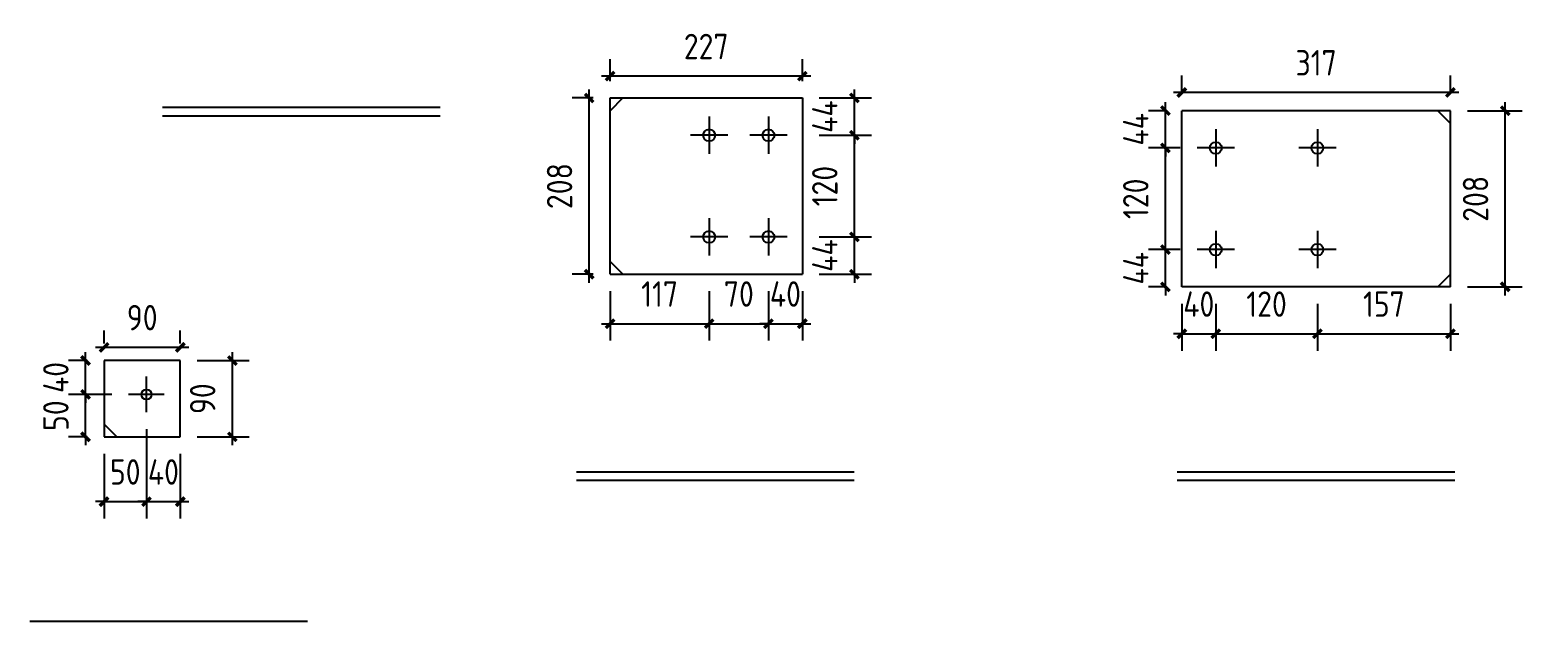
# Model space of a CAD drawing. Extents: x 533809 to 747315, y -17138 to 180511.
# Drawn here: x 567544 to 569306, y 173405 to 174103 of the extents above; entities that cross this region are included whole.
import ezdxf

# ---------------------------------------------------------------- set-up
doc = ezdxf.new("R2010")
doc.units = 0
doc.header["$LTSCALE"] = 1000
doc.header["$MEASUREMENT"] = 0
doc.styles.get("Standard").update_dxf_attribs({"font": 'gbenor.shx', "bigfont": 'gbcbig.shx'})
doc.dimstyles.get("Standard").update_dxf_attribs({"dimscale": 100, "dimtxt": 3.5, "dimasz": 1, "dimexe": 2.5, "dimexo": 3, "dimgap": 1.5, "dimtad": 1, "dimdec": 0, "dimzin": 0, "dimdsep": 46, "dimtxsty": 'Standard', "dimblk": 'ARCHTICK', "dimcen": 0.09, "dimadec": 0, "dimazin": 0, "dimtfac": 1, "dimtdec": 0, "dimtix": 1, "dimtmove": 2, "dimatfit": 3, "dimfxl": 1, "dimtolj": 1, "dimtzin": 0, "dimarcsym": 0})

# ---------------------------------------------------------------- blocks, each defined once
blk = doc.blocks.new('_ArchTick')
at = {"color": 0, "linetype": 'ByBlock', "const_width": 0.4}
blk.add_lwpolyline([(-0.5, -0.5), (0.5, 0.5)], dxfattribs=at)
blk = doc.blocks.new('*D168')
at = {"color": 3, "lineweight": -2}
for p, q in [((567681.7, 173632), (567681.7, 173526.5)), ((567631.7, 173603), (567631.7, 173526.5)), ((567631.7, 173546.5), (567621.7, 173546.5)), ((567631.7, 173546.5), (567681.7, 173546.5)), ((567681.7, 173546.5), (567691.7, 173546.5))]:
    blk.add_line(p, q, dxfattribs=at)
at = {"layer": 'Defpoints', "color": 0}
for p in [(567681.7, 173652), (567631.7, 173623), (567681.7, 173546.5)]:
    blk.add_point(p, dxfattribs=at)
at = {"color": 3, "lineweight": -2, "xscale": 10, "yscale": 10, "zscale": 10}
blk.add_blockref('_ArchTick', (567631.7, 173546.5), dxfattribs=at)
at = {"color": 3, "lineweight": -2, "xscale": 10, "yscale": 10, "zscale": 10, "rotation": 180}
blk.add_blockref('_ArchTick', (567681.7, 173546.5), dxfattribs=at)
at = {"color": 0, "insert": (567656.7, 173581.5), "char_height": 30, "attachment_point": 5}
blk.add_mtext('\\A1;50', dxfattribs=at)
blk = doc.blocks.new('*D169')
at = {"color": 3, "lineweight": -2}
for p, q in [((567681.7, 173632), (567681.7, 173526.5)), ((567721.7, 173603), (567721.7, 173526.5)), ((567681.7, 173546.5), (567671.7, 173546.5)), ((567681.7, 173546.5), (567721.7, 173546.5)), ((567721.7, 173546.5), (567731.7, 173546.5))]:
    blk.add_line(p, q, dxfattribs=at)
at = {"layer": 'Defpoints', "color": 0}
for p in [(567681.7, 173652), (567721.7, 173623), (567721.7, 173546.5)]:
    blk.add_point(p, dxfattribs=at)
at = {"color": 3, "lineweight": -2, "xscale": 10, "yscale": 10, "zscale": 10}
blk.add_blockref('_ArchTick', (567681.7, 173546.5), dxfattribs=at)
at = {"color": 3, "lineweight": -2, "xscale": 10, "yscale": 10, "zscale": 10, "rotation": 180}
blk.add_blockref('_ArchTick', (567721.7, 173546.5), dxfattribs=at)
at = {"color": 0, "insert": (567701.7, 173581.5), "char_height": 30, "attachment_point": 5}
blk.add_mtext('\\A1;40', dxfattribs=at)
blk = doc.blocks.new('*D170')
at = {"color": 3, "lineweight": -2}
for p, q in [((567609.8, 173673), (567609.8, 173683)), ((567640.7, 173673), (567589.8, 173673)), ((567609.8, 173623), (567609.8, 173673)), ((567611.7, 173623), (567589.8, 173623)), ((567609.8, 173623), (567609.8, 173613))]:
    blk.add_line(p, q, dxfattribs=at)
at = {"layer": 'Defpoints', "color": 0}
for p in [(567609.8, 173673), (567660.7, 173673), (567631.7, 173623)]:
    blk.add_point(p, dxfattribs=at)
at = {"color": 3, "lineweight": -2, "xscale": 10, "yscale": 10, "zscale": 10}
for p, rotation in [((567609.8, 173673), 270), ((567609.8, 173623), 90)]:
    blk.add_blockref('_ArchTick', p, dxfattribs=dict(at, rotation=rotation))
at = {"color": 0, "insert": (567574.8, 173648), "char_height": 30, "attachment_point": 5, "rotation": 90}
blk.add_mtext('\\A1;50', dxfattribs=at)
blk = doc.blocks.new('*D171')
at = {"color": 3, "lineweight": -2}
for p, q in [((567609.8, 173713), (567609.8, 173723)), ((567611.7, 173713), (567589.8, 173713)), ((567609.8, 173673), (567609.8, 173713)), ((567640.7, 173673), (567589.8, 173673)), ((567609.8, 173673), (567609.8, 173663))]:
    blk.add_line(p, q, dxfattribs=at)
at = {"layer": 'Defpoints', "color": 0}
for p in [(567609.8, 173713), (567631.7, 173713), (567660.7, 173673)]:
    blk.add_point(p, dxfattribs=at)
at = {"color": 3, "lineweight": -2, "xscale": 10, "yscale": 10, "zscale": 10}
for p, rotation in [((567609.8, 173713), 270), ((567609.8, 173673), 90)]:
    blk.add_blockref('_ArchTick', p, dxfattribs=dict(at, rotation=rotation))
at = {"color": 0, "insert": (567574.8, 173693), "char_height": 30, "attachment_point": 5, "rotation": 90}
blk.add_mtext('\\A1;40', dxfattribs=at)
blk = doc.blocks.new('*D172')
at = {"color": 3, "lineweight": -2}
for p, q in [((567631.7, 173733), (567631.7, 173748.6)), ((567721.7, 173733), (567721.7, 173748.6)), ((567621.7, 173728.6), (567731.7, 173728.6))]:
    blk.add_line(p, q, dxfattribs=at)
at = {"layer": 'Defpoints', "color": 0}
for p in [(567721.7, 173728.6), (567631.7, 173713), (567721.7, 173713)]:
    blk.add_point(p, dxfattribs=at)
at = {"color": 3, "lineweight": -2, "xscale": 10, "yscale": 10, "zscale": 10, "rotation": 180}
blk.add_blockref('_ArchTick', (567631.7, 173728.6), dxfattribs=at)
at = {"color": 3, "lineweight": -2, "xscale": 10, "yscale": 10, "zscale": 10}
blk.add_blockref('_ArchTick', (567721.7, 173728.6), dxfattribs=at)
at = {"color": 0, "insert": (567676.7, 173763.6), "char_height": 30, "attachment_point": 5}
blk.add_mtext('\\A1;90', dxfattribs=at)
blk = doc.blocks.new('*D173')
at = {"color": 3, "lineweight": -2}
for p, q in [((567783.1, 173613), (567783.1, 173723)), ((567741.7, 173713), (567803.1, 173713)), ((567741.7, 173623), (567803.1, 173623))]:
    blk.add_line(p, q, dxfattribs=at)
at = {"layer": 'Defpoints', "color": 0}
for p in [(567721.7, 173713), (567783.1, 173713), (567721.7, 173623)]:
    blk.add_point(p, dxfattribs=at)
at = {"color": 3, "lineweight": -2, "xscale": 10, "yscale": 10, "zscale": 10}
for p, rotation in [((567783.1, 173713), 90), ((567783.1, 173623), 270)]:
    blk.add_blockref('_ArchTick', p, dxfattribs=dict(at, rotation=rotation))
at = {"color": 0, "insert": (567748.1, 173668), "char_height": 30, "attachment_point": 5, "rotation": 90}
blk.add_mtext('\\A1;90', dxfattribs=at)
blk = doc.blocks.new('*D225')
at = {"color": 3, "lineweight": -2}
for p, q in [((568229, 173794.9), (568229, 173736.5)), ((568346, 173794.9), (568346, 173736.5)), ((568219, 173756.5), (568356, 173756.5))]:
    blk.add_line(p, q, dxfattribs=at)
at = {"layer": 'Defpoints', "color": 0}
for p in [(568229, 173814.9), (568346, 173814.9), (568346, 173756.5)]:
    blk.add_point(p, dxfattribs=at)
at = {"color": 3, "lineweight": -2, "xscale": 10, "yscale": 10, "zscale": 10, "rotation": 180}
blk.add_blockref('_ArchTick', (568229, 173756.5), dxfattribs=at)
at = {"color": 3, "lineweight": -2, "xscale": 10, "yscale": 10, "zscale": 10}
blk.add_blockref('_ArchTick', (568346, 173756.5), dxfattribs=at)
at = {"color": 0, "insert": (568287.5, 173791.5), "char_height": 30, "attachment_point": 5}
blk.add_mtext('\\A1;117', dxfattribs=at)
blk = doc.blocks.new('*D226')
at = {"color": 3, "lineweight": -2}
for p, q in [((568346, 173794.9), (568346, 173736.5)), ((568416, 173794.9), (568416, 173736.5)), ((568336, 173756.5), (568426, 173756.5))]:
    blk.add_line(p, q, dxfattribs=at)
at = {"layer": 'Defpoints', "color": 0}
for p in [(568346, 173814.9), (568416, 173814.9), (568416, 173756.5)]:
    blk.add_point(p, dxfattribs=at)
at = {"color": 3, "lineweight": -2, "xscale": 10, "yscale": 10, "zscale": 10, "rotation": 180}
blk.add_blockref('_ArchTick', (568346, 173756.5), dxfattribs=at)
at = {"color": 3, "lineweight": -2, "xscale": 10, "yscale": 10, "zscale": 10}
blk.add_blockref('_ArchTick', (568416, 173756.5), dxfattribs=at)
at = {"color": 0, "insert": (568381, 173791.5), "char_height": 30, "attachment_point": 5}
blk.add_mtext('\\A1;70', dxfattribs=at)
blk = doc.blocks.new('*D227')
at = {"color": 3, "lineweight": -2}
for p, q in [((568416, 173794.9), (568416, 173736.5)), ((568456, 173794.9), (568456, 173736.5)), ((568416, 173756.5), (568406, 173756.5)), ((568416, 173756.5), (568456, 173756.5)), ((568456, 173756.5), (568466, 173756.5))]:
    blk.add_line(p, q, dxfattribs=at)
at = {"layer": 'Defpoints', "color": 0}
for p in [(568416, 173814.9), (568456, 173814.9), (568456, 173756.5)]:
    blk.add_point(p, dxfattribs=at)
at = {"color": 3, "lineweight": -2, "xscale": 10, "yscale": 10, "zscale": 10}
blk.add_blockref('_ArchTick', (568416, 173756.5), dxfattribs=at)
at = {"color": 3, "lineweight": -2, "xscale": 10, "yscale": 10, "zscale": 10, "rotation": 180}
blk.add_blockref('_ArchTick', (568456, 173756.5), dxfattribs=at)
at = {"color": 0, "insert": (568436, 173791.5), "char_height": 30, "attachment_point": 5}
blk.add_mtext('\\A1;40', dxfattribs=at)
blk = doc.blocks.new('*D228')
at = {"color": 3, "lineweight": -2}
for p, q in [((568476, 173858.9), (568537.5, 173858.9)), ((568517.5, 173858.9), (568517.5, 173868.9)), ((568517.5, 173814.9), (568517.5, 173858.9)), ((568476, 173814.9), (568537.5, 173814.9)), ((568517.5, 173814.9), (568517.5, 173804.9))]:
    blk.add_line(p, q, dxfattribs=at)
at = {"layer": 'Defpoints', "color": 0}
for p in [(568456, 173858.9), (568517.5, 173858.9), (568456, 173814.9)]:
    blk.add_point(p, dxfattribs=at)
at = {"color": 3, "lineweight": -2, "xscale": 10, "yscale": 10, "zscale": 10}
for p, rotation in [((568517.5, 173858.9), 270), ((568517.5, 173814.9), 90)]:
    blk.add_blockref('_ArchTick', p, dxfattribs=dict(at, rotation=rotation))
at = {"color": 0, "insert": (568482.5, 173836.9), "char_height": 30, "attachment_point": 5, "rotation": 90}
blk.add_mtext('\\A1;44', dxfattribs=at)
blk = doc.blocks.new('*D229')
at = {"color": 3, "lineweight": -2}
for p, q in [((568517.5, 173848.9), (568517.5, 173988.9)), ((568476, 173978.9), (568537.5, 173978.9)), ((568476, 173858.9), (568537.5, 173858.9))]:
    blk.add_line(p, q, dxfattribs=at)
at = {"layer": 'Defpoints', "color": 0}
for p in [(568456, 173978.9), (568517.5, 173978.9), (568456, 173858.9)]:
    blk.add_point(p, dxfattribs=at)
at = {"color": 3, "lineweight": -2, "xscale": 10, "yscale": 10, "zscale": 10}
for p, rotation in [((568517.5, 173978.9), 90), ((568517.5, 173858.9), 270)]:
    blk.add_blockref('_ArchTick', p, dxfattribs=dict(at, rotation=rotation))
at = {"color": 0, "insert": (568482.5, 173918.9), "char_height": 30, "attachment_point": 5, "rotation": 90}
blk.add_mtext('\\A1;120', dxfattribs=at)
blk = doc.blocks.new('*D230')
at = {"color": 3, "lineweight": -2}
for p, q in [((568476, 174022.9), (568537.5, 174022.9)), ((568517.5, 174022.9), (568517.5, 174032.9)), ((568517.5, 173978.9), (568517.5, 174022.9)), ((568476, 173978.9), (568537.5, 173978.9)), ((568517.5, 173978.9), (568517.5, 173968.9))]:
    blk.add_line(p, q, dxfattribs=at)
at = {"layer": 'Defpoints', "color": 0}
for p in [(568456, 174022.9), (568517.5, 174022.9), (568456, 173978.9)]:
    blk.add_point(p, dxfattribs=at)
at = {"color": 3, "lineweight": -2, "xscale": 10, "yscale": 10, "zscale": 10}
for p, rotation in [((568517.5, 174022.9), 270), ((568517.5, 173978.9), 90)]:
    blk.add_blockref('_ArchTick', p, dxfattribs=dict(at, rotation=rotation))
at = {"color": 0, "insert": (568482.5, 174000.9), "char_height": 30, "attachment_point": 5, "rotation": 90}
blk.add_mtext('\\A1;44', dxfattribs=at)
blk = doc.blocks.new('*D231')
at = {"color": 3, "lineweight": -2}
for p, q in [((568229, 174042.9), (568229, 174068.6)), ((568456, 174042.9), (568456, 174068.6)), ((568466, 174048.6), (568219, 174048.6))]:
    blk.add_line(p, q, dxfattribs=at)
at = {"layer": 'Defpoints', "color": 0}
for p in [(568229, 174048.6), (568229, 174022.9), (568456, 174022.9)]:
    blk.add_point(p, dxfattribs=at)
at = {"color": 3, "lineweight": -2, "xscale": 10, "yscale": 10, "zscale": 10, "rotation": 180}
blk.add_blockref('_ArchTick', (568229, 174048.6), dxfattribs=at)
at = {"color": 3, "lineweight": -2, "xscale": 10, "yscale": 10, "zscale": 10}
blk.add_blockref('_ArchTick', (568456, 174048.6), dxfattribs=at)
at = {"color": 0, "insert": (568342.5, 174083.6), "char_height": 30, "attachment_point": 5}
blk.add_mtext('\\A1;227', dxfattribs=at)
blk = doc.blocks.new('*D232')
at = {"color": 3, "lineweight": -2}
for p, q in [((568209, 174022.9), (568184.4, 174022.9)), ((568204.4, 173804.9), (568204.4, 174032.9)), ((568209, 173814.9), (568184.4, 173814.9))]:
    blk.add_line(p, q, dxfattribs=at)
at = {"layer": 'Defpoints', "color": 0}
for p in [(568204.4, 174022.9), (568229, 174022.9), (568229, 173814.9)]:
    blk.add_point(p, dxfattribs=at)
at = {"color": 3, "lineweight": -2, "xscale": 10, "yscale": 10, "zscale": 10}
for p, rotation in [((568204.4, 174022.9), 90), ((568204.4, 173814.9), 270)]:
    blk.add_blockref('_ArchTick', p, dxfattribs=dict(at, rotation=rotation))
at = {"color": 0, "insert": (568169.4, 173918.9), "char_height": 30, "attachment_point": 5, "rotation": 90}
blk.add_mtext('\\A1;208', dxfattribs=at)
blk = doc.blocks.new('*D233')
at = {"color": 3, "lineweight": -2}
for p, q in [((568902, 173843.9), (568864.6, 173843.9)), ((568884.6, 173843.9), (568884.6, 173853.9)), ((568884.6, 173799.9), (568884.6, 173843.9)), ((568884, 173799.9), (568864.6, 173799.9)), ((568884.6, 173799.9), (568884.6, 173789.9))]:
    blk.add_line(p, q, dxfattribs=at)
at = {"layer": 'Defpoints', "color": 0}
for p in [(568884.6, 173843.9), (568922, 173843.9), (568904, 173799.9)]:
    blk.add_point(p, dxfattribs=at)
at = {"color": 3, "lineweight": -2, "xscale": 10, "yscale": 10, "zscale": 10}
for p, rotation in [((568884.6, 173843.9), 270), ((568884.6, 173799.9), 90)]:
    blk.add_blockref('_ArchTick', p, dxfattribs=dict(at, rotation=rotation))
at = {"color": 0, "insert": (568849.6, 173821.9), "char_height": 30, "attachment_point": 5, "rotation": 90}
blk.add_mtext('\\A1;44', dxfattribs=at)
blk = doc.blocks.new('*D234')
at = {"color": 3, "lineweight": -2}
for p, q in [((568902, 173963.9), (568864.6, 173963.9)), ((568884.6, 173833.9), (568884.6, 173973.9)), ((568902, 173843.9), (568864.6, 173843.9))]:
    blk.add_line(p, q, dxfattribs=at)
at = {"layer": 'Defpoints', "color": 0}
for p in [(568884.6, 173963.9), (568922, 173963.9), (568922, 173843.9)]:
    blk.add_point(p, dxfattribs=at)
at = {"color": 3, "lineweight": -2, "xscale": 10, "yscale": 10, "zscale": 10}
for p, rotation in [((568884.6, 173963.9), 90), ((568884.6, 173843.9), 270)]:
    blk.add_blockref('_ArchTick', p, dxfattribs=dict(at, rotation=rotation))
at = {"color": 0, "insert": (568849.6, 173903.9), "char_height": 30, "attachment_point": 5, "rotation": 90}
blk.add_mtext('\\A1;120', dxfattribs=at)
blk = doc.blocks.new('*D235')
at = {"color": 3, "lineweight": -2}
for p, q in [((568884.6, 174007.9), (568884.6, 174017.9)), ((568884, 174007.9), (568864.6, 174007.9)), ((568884.6, 173963.9), (568884.6, 174007.9)), ((568902, 173963.9), (568864.6, 173963.9)), ((568884.6, 173963.9), (568884.6, 173953.9))]:
    blk.add_line(p, q, dxfattribs=at)
at = {"layer": 'Defpoints', "color": 0}
for p in [(568884.6, 174007.9), (568904, 174007.9), (568922, 173963.9)]:
    blk.add_point(p, dxfattribs=at)
at = {"color": 3, "lineweight": -2, "xscale": 10, "yscale": 10, "zscale": 10}
for p, rotation in [((568884.6, 174007.9), 270), ((568884.6, 173963.9), 90)]:
    blk.add_blockref('_ArchTick', p, dxfattribs=dict(at, rotation=rotation))
at = {"color": 0, "insert": (568849.6, 173985.9), "char_height": 30, "attachment_point": 5, "rotation": 90}
blk.add_mtext('\\A1;44', dxfattribs=at)
blk = doc.blocks.new('*D236')
at = {"color": 3, "lineweight": -2}
for p, q in [((568904, 173779.9), (568904, 173724.6)), ((568944, 173779.9), (568944, 173724.6)), ((568904, 173744.6), (568894, 173744.6)), ((568904, 173744.6), (568944, 173744.6)), ((568944, 173744.6), (568954, 173744.6))]:
    blk.add_line(p, q, dxfattribs=at)
at = {"layer": 'Defpoints', "color": 0}
for p in [(568904, 173799.9), (568944, 173799.9), (568944, 173744.6)]:
    blk.add_point(p, dxfattribs=at)
at = {"color": 3, "lineweight": -2, "xscale": 10, "yscale": 10, "zscale": 10}
blk.add_blockref('_ArchTick', (568904, 173744.6), dxfattribs=at)
at = {"color": 3, "lineweight": -2, "xscale": 10, "yscale": 10, "zscale": 10, "rotation": 180}
blk.add_blockref('_ArchTick', (568944, 173744.6), dxfattribs=at)
at = {"color": 0, "insert": (568924, 173779.6), "char_height": 30, "attachment_point": 5}
blk.add_mtext('\\A1;40', dxfattribs=at)
blk = doc.blocks.new('*D237')
at = {"color": 3, "lineweight": -2}
for p, q in [((568944, 173779.9), (568944, 173724.6)), ((569064, 173779.9), (569064, 173724.6)), ((568934, 173744.6), (569074, 173744.6))]:
    blk.add_line(p, q, dxfattribs=at)
at = {"layer": 'Defpoints', "color": 0}
for p in [(568944, 173799.9), (569064, 173799.9), (569064, 173744.6)]:
    blk.add_point(p, dxfattribs=at)
at = {"color": 3, "lineweight": -2, "xscale": 10, "yscale": 10, "zscale": 10, "rotation": 180}
blk.add_blockref('_ArchTick', (568944, 173744.6), dxfattribs=at)
at = {"color": 3, "lineweight": -2, "xscale": 10, "yscale": 10, "zscale": 10}
blk.add_blockref('_ArchTick', (569064, 173744.6), dxfattribs=at)
at = {"color": 0, "insert": (569004, 173779.6), "char_height": 30, "attachment_point": 5}
blk.add_mtext('\\A1;120', dxfattribs=at)
blk = doc.blocks.new('*D238')
at = {"color": 3, "lineweight": -2}
for p, q in [((569064, 173779.9), (569064, 173724.6)), ((569221, 173779.9), (569221, 173724.6)), ((569054, 173744.6), (569231, 173744.6))]:
    blk.add_line(p, q, dxfattribs=at)
at = {"layer": 'Defpoints', "color": 0}
for p in [(569064, 173799.9), (569221, 173799.9), (569221, 173744.6)]:
    blk.add_point(p, dxfattribs=at)
at = {"color": 3, "lineweight": -2, "xscale": 10, "yscale": 10, "zscale": 10, "rotation": 180}
blk.add_blockref('_ArchTick', (569064, 173744.6), dxfattribs=at)
at = {"color": 3, "lineweight": -2, "xscale": 10, "yscale": 10, "zscale": 10}
blk.add_blockref('_ArchTick', (569221, 173744.6), dxfattribs=at)
at = {"color": 0, "insert": (569142.5, 173779.6), "char_height": 30, "attachment_point": 5}
blk.add_mtext('\\A1;157', dxfattribs=at)
blk = doc.blocks.new('*D239')
at = {"color": 3, "lineweight": -2}
for p, q in [((568904, 174027.9), (568904, 174049.4)), ((569221, 174027.9), (569221, 174049.4)), ((569231, 174029.4), (568894, 174029.4))]:
    blk.add_line(p, q, dxfattribs=at)
at = {"layer": 'Defpoints', "color": 0}
for p in [(568904, 174029.4), (568904, 174007.9), (569221, 174007.9)]:
    blk.add_point(p, dxfattribs=at)
at = {"color": 3, "lineweight": -2, "xscale": 10, "yscale": 10, "zscale": 10, "rotation": 180}
blk.add_blockref('_ArchTick', (568904, 174029.4), dxfattribs=at)
at = {"color": 3, "lineweight": -2, "xscale": 10, "yscale": 10, "zscale": 10}
blk.add_blockref('_ArchTick', (569221, 174029.4), dxfattribs=at)
at = {"color": 0, "insert": (569062.5, 174064.4), "char_height": 30, "attachment_point": 5}
blk.add_mtext('\\A1;317', dxfattribs=at)
blk = doc.blocks.new('*D240')
at = {"color": 3, "lineweight": -2}
for p, q in [((569285.7, 173789.9), (569285.7, 174017.9)), ((569241, 174007.9), (569305.7, 174007.9)), ((569241, 173799.9), (569305.7, 173799.9))]:
    blk.add_line(p, q, dxfattribs=at)
at = {"layer": 'Defpoints', "color": 0}
for p in [(569221, 174007.9), (569285.7, 174007.9), (569221, 173799.9)]:
    blk.add_point(p, dxfattribs=at)
at = {"color": 3, "lineweight": -2, "xscale": 10, "yscale": 10, "zscale": 10}
for p, rotation in [((569285.7, 174007.9), 90), ((569285.7, 173799.9), 270)]:
    blk.add_blockref('_ArchTick', p, dxfattribs=dict(at, rotation=rotation))
at = {"color": 0, "insert": (569250.7, 173903.9), "char_height": 30, "attachment_point": 5, "rotation": 90}
blk.add_mtext('\\A1;208', dxfattribs=at)

msp = doc.modelspace()

# ---------------------------------------------------------------- linework, layer by layer
for p, q in [((568229, 173814.9), (568229, 174022.9)), ((568229, 174022.9), (568456, 174022.9)), ((568244, 174022.9), (568229, 174007.9)), ((568456, 174022.9), (568456, 173814.9)), ((567700.6, 174011.9), (568028.3, 174011.9)), ((567700.6, 174001.9), (568028.3, 174001.9)), ((568346, 174000.9), (568346, 173956.9)), ((568416, 174000.9), (568416, 173956.9)), ((569221, 174007.9), (568904, 174007.9)), ((568904, 173799.9), (568904, 174007.9)), ((569206, 174007.9), (569221, 173992.9)), ((569221, 173799.9), (569221, 174007.9)), ((568944, 173985.9), (568944, 173941.9)), ((569064, 173985.9), (569064, 173941.9)), ((568368, 173978.9), (568324, 173978.9)), ((568438, 173978.9), (568394, 173978.9)), ((568966, 173963.9), (568922, 173963.9)), ((569086, 173963.9), (569042, 173963.9)), ((568346, 173880.9), (568346, 173836.9)), ((568416, 173880.9), (568416, 173836.9)), ((568368, 173858.9), (568324, 173858.9)), ((568438, 173858.9), (568394, 173858.9)), ((568944, 173865.9), (568944, 173821.9)), ((569064, 173865.9), (569064, 173821.9)), ((568966, 173843.9), (568922, 173843.9)), ((569086, 173843.9), (569042, 173843.9)), ((568229, 173829.9), (568244, 173814.9)), ((568229, 173814.9), (568456, 173814.9)), ((569206, 173799.9), (569221, 173814.9)), ((569221, 173799.9), (568904, 173799.9)), ((567631.7, 173713), (567631.7, 173623)), ((567721.7, 173713), (567631.7, 173713)), ((567721.7, 173623), (567721.7, 173713)), ((567681.7, 173652), (567681.7, 173694)), ((567702.7, 173673), (567660.7, 173673)), ((567631.7, 173638), (567646.7, 173623)), ((567631.7, 173623), (567721.7, 173623)), ((568189.3, 173581.8), (568517, 173581.8)), ((568898.6, 173581.8), (569226.3, 173581.8)), ((568189.3, 173571.8), (568517, 173571.8)), ((568898.6, 173571.8), (569226.3, 173571.8)), ((567544.1, 173405.5), (567871.8, 173405.5))]:
    msp.add_line(p, q)
for centre, radius in [((568346, 173978.9), 7), ((568416, 173978.9), 7), ((568944, 173963.9), 7), ((569064, 173963.9), 7), ((568346, 173858.9), 7), ((568416, 173858.9), 7), ((568944, 173843.9), 7), ((569064, 173843.9), 7), ((567681.7, 173673), 6)]:
    msp.add_circle(centre, radius)

# ---------------------------------------------------------------- dimensions: what is measured, and where the dimension line sits
for p1, p2, distance, picture, middle in [((568456, 174022.9), (568229, 174022.9), -25.7, '*D231', (568342.5, 174083.6)), ((569221, 174007.9), (568904, 174007.9), -21.4, '*D239', (569062.5, 174064.4)), ((568229, 173814.9), (568229, 174022.9), 24.6, '*D232', (568169.4, 173918.9)), ((569221, 173799.9), (569221, 174007.9), -64.7, '*D240', (569250.7, 173903.9)), ((567631.7, 173713), (567721.7, 173713), 15.6, '*D172', (567676.7, 173763.6)), ((567721.7, 173623), (567721.7, 173713), -61.3, '*D173', (567748.1, 173668))]:
    dim = msp.add_aligned_dim(p1=p1, p2=p2, distance=distance, dimstyle='Standard', override={"dimtxt": 0.3, "dimasz": 0.1, "dimexe": 0.2, "dimexo": 0.2, "dimgap": 0.2, "dimdle": 0.1, "dimclrd": 3, "dimclre": 3})
    dim.commit()
    dim.dimension.update_dxf_attribs({"geometry": picture, "text_midpoint": middle})
for base, p1, p2, picture, middle in [((568517.5, 174022.9), (568456, 173978.9), (568456, 174022.9), '*D230', (568482.5, 174000.9)), ((568884.6, 174007.9), (568922, 173963.9), (568904, 174007.9), '*D235', (568849.6, 173985.9)), ((568517.5, 173978.9), (568456, 173858.9), (568456, 173978.9), '*D229', (568482.5, 173918.9)), ((568884.6, 173963.9), (568922, 173843.9), (568922, 173963.9), '*D234', (568849.6, 173903.9)), ((568517.5, 173858.9), (568456, 173814.9), (568456, 173858.9), '*D228', (568482.5, 173836.9)), ((568884.6, 173843.9), (568904, 173799.9), (568922, 173843.9), '*D233', (568849.6, 173821.9)), ((567609.8, 173713), (567660.7, 173673), (567631.7, 173713), '*D171', (567574.8, 173693)), ((567609.8, 173673), (567631.7, 173623), (567660.7, 173673), '*D170', (567574.8, 173648))]:
    dim = msp.add_linear_dim(base=base, p1=p1, p2=p2, angle=90, dimstyle='Standard', override={"dimtxt": 0.3, "dimasz": 0.1, "dimexe": 0.2, "dimexo": 0.2, "dimgap": 0.2, "dimdle": 0.1, "dimclrd": 3, "dimclre": 3})
    dim.commit()
    dim.dimension.update_dxf_attribs({"geometry": picture, "text_midpoint": middle})
for base, p1, p2, picture, middle in [((568346, 173756.5), (568229, 173814.9), (568346, 173814.9), '*D225', (568287.5, 173791.5)), ((568416, 173756.5), (568346, 173814.9), (568416, 173814.9), '*D226', (568381, 173791.5)), ((568456, 173756.5), (568416, 173814.9), (568456, 173814.9), '*D227', (568436, 173791.5)), ((568944, 173744.6), (568904, 173799.9), (568944, 173799.9), '*D236', (568924, 173779.6)), ((569064, 173744.6), (568944, 173799.9), (569064, 173799.9), '*D237', (569004, 173779.6)), ((569221, 173744.6), (569064, 173799.9), (569221, 173799.9), '*D238', (569142.5, 173779.6)), ((567681.7, 173546.5), (567631.7, 173623), (567681.7, 173652), '*D168', (567656.7, 173581.5)), ((567721.7, 173546.5), (567681.7, 173652), (567721.7, 173623), '*D169', (567701.7, 173581.5))]:
    dim = msp.add_linear_dim(base=base, p1=p1, p2=p2, dimstyle='Standard', override={"dimtxt": 0.3, "dimasz": 0.1, "dimexe": 0.2, "dimexo": 0.2, "dimgap": 0.2, "dimdle": 0.1, "dimclrd": 3, "dimclre": 3})
    dim.commit()
    dim.dimension.update_dxf_attribs({"geometry": picture, "text_midpoint": middle})

doc.saveas('drawing.dxf')
